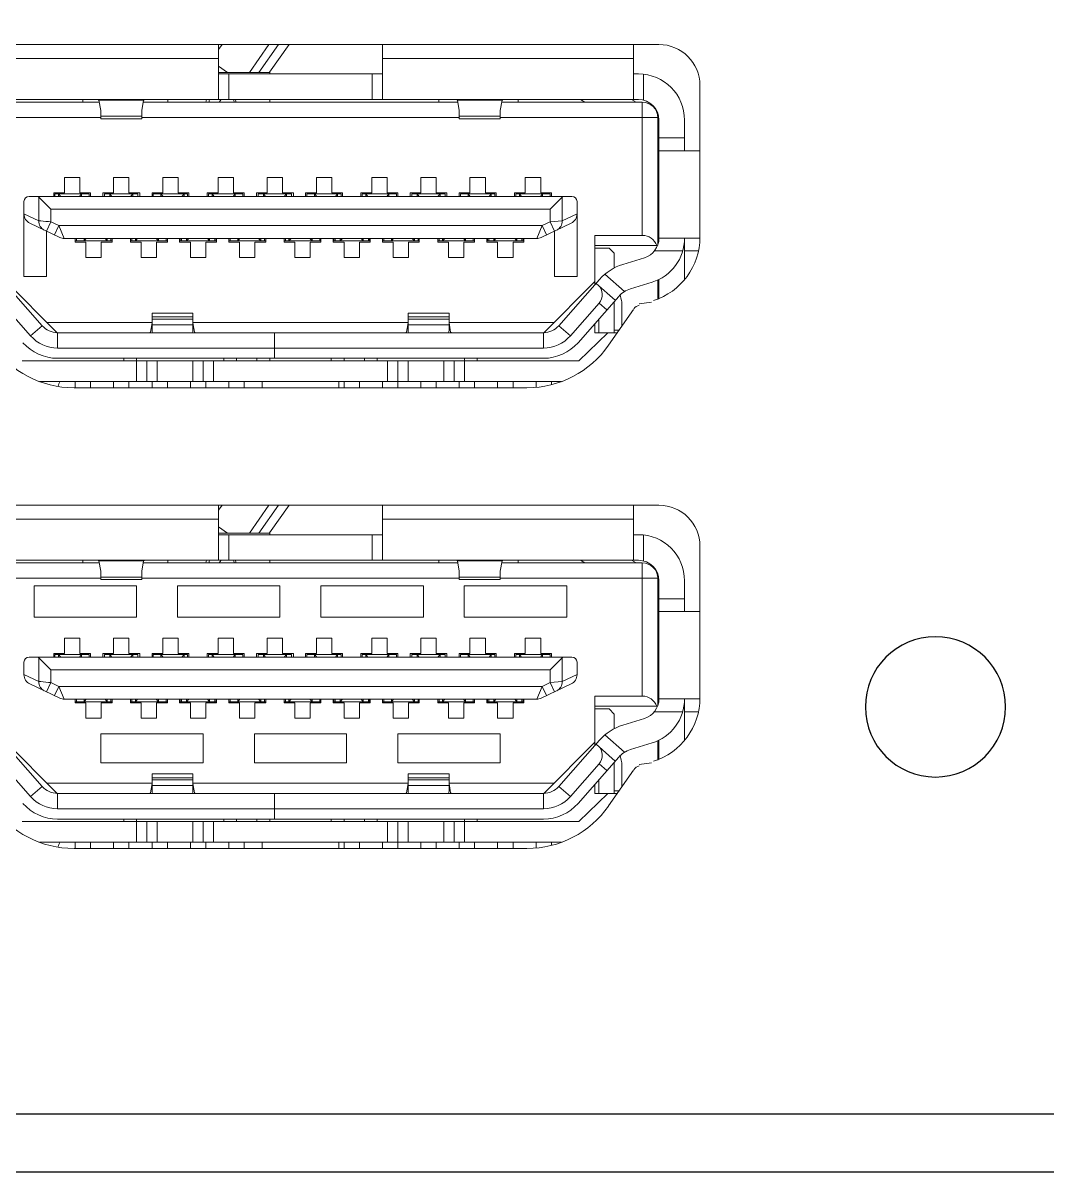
# Model space of a CAD drawing. Header units: millimetres. Extents: x -25459 to 1045457, y -66278 to 462905.
# Drawn here: x 652443.4 to 652646.8, y 33344.9 to 33572.9 of the extents above; entities that cross this region are included whole.
import ezdxf

# ---------------------------------------------------------------- set-up
doc = ezdxf.new("R2010")
doc.units = ezdxf.units.MM
doc.layers.add('layer 1', color=7, linetype='Continuous')

# ---------------------------------------------------------------- blocks, each defined once
blk = doc.blocks.new('SE2600 ОПЕРАТОР PRO')
at = {"lineweight": 0}
for p, q in [((6390.84, 1025.14), (5891.04, 1025.14)), ((6086.29, 1025.14), (6083.82, 1021.61)), ((6083.82, 1025.14), (6083.82, 986.76)), ((6105.35, 1005.68), (6118.97, 1025.14)), ((6111.89, 1005.68), (6125.51, 1025.14)), ((6132.92, 1025.14), (6119.37, 1005.79)), ((6198.06, 986.76), (6198.06, 1025.14)), ((6372.99, 1025.14), (6372.99, 986.76)), ((6083.82, 1015.32), (5908.89, 1015.32)), ((6083.82, 1009.98), (6089.95, 1005.68)), ((6372.99, 1015.32), (6198.06, 1015.32)), ((6083.82, 1005.68), (6119.52, 1005.68)), ((6083.82, 1004.61), (6198.06, 1004.61)), ((6090.96, 986.76), (6090.96, 1004.61)), ((6119.52, 1005.68), (6119.52, 1004.61)), ((6190.92, 1004.61), (6190.92, 986.76)), ((6372.99, 1004.61), (6376.56, 1004.61)), ((6380.13, 986.31), (6380.13, 1004.41)), ((6419.4, 890.97), (6419.4, 996.58)), ((6000.67, 984.98), (5902.64, 984.98)), ((5905.32, 986.76), (6376.56, 986.76)), ((5989.21, 986.76), (5989.21, 984.98)), ((6000.43, 986.35), (6031.54, 986.35)), ((6000.43, 986.35), (6001.71, 979.18)), ((6030.27, 979.18), (6031.54, 986.35)), ((6250.57, 984.98), (6031.3, 984.98)), ((6048.47, 984.98), (6048.47, 986.76)), ((6084.32, 984.98), (6085.57, 986.76)), ((6119.52, 986.76), (6119.52, 984.98)), ((6237.33, 984.98), (6237.33, 986.76)), ((6250.33, 986.35), (6281.44, 986.35)), ((6250.33, 986.35), (6251.61, 979.18)), ((6280.17, 979.18), (6281.44, 986.35)), ((6379.23, 984.98), (6281.2, 984.98)), ((6292.66, 984.98), (6292.66, 986.76)), ((6339.17, 984.98), (6336.07, 986.76)), ((6374.87, 984.98), (6371.77, 986.76)), ((6379.23, 984.98), (6379.23, 892.16)), ((6001.71, 973.32), (6001.71, 979.18)), ((6030.27, 979.18), (6030.27, 973.32)), ((6251.61, 973.32), (6251.61, 979.18)), ((6280.17, 979.18), (6280.17, 973.32)), ((5891.93, 974.27), (6001.71, 974.27)), ((6030.27, 975.12), (6001.71, 975.12)), ((6030.27, 973.32), (6001.71, 973.32)), ((6030.27, 974.27), (6251.61, 974.27)), ((6280.17, 975.12), (6251.61, 975.12)), ((6251.61, 973.32), (6280.17, 973.32)), ((6280.17, 974.27), (6389.94, 974.27)), ((6389.7, 976.41), (6390.32, 976.05)), ((6389.87, 975.26), (6390.32, 976.05)), ((6389.94, 885.27), (6389.94, 974.27)), ((6390.84, 890.21), (6390.84, 972.48)), ((6408.69, 951.06), (6408.69, 972.48)), ((6408.69, 959.99), (6390.84, 959.99)), ((6419.4, 951.06), (6390.84, 951.06)), ((5976.36, 932.5), (5987.07, 932.5)), ((5976.36, 921.79), (5976.36, 932.5)), ((5987.07, 932.5), (5987.07, 921.79)), ((6010.63, 932.5), (6021.34, 932.5)), ((6010.63, 921.79), (6010.63, 932.5)), ((6021.34, 932.5), (6021.34, 921.79)), ((6044.9, 932.5), (6055.61, 932.5)), ((6044.9, 921.79), (6044.9, 932.5)), ((6055.61, 932.5), (6055.61, 921.79)), ((6083.46, 932.5), (6094.17, 932.5)), ((6083.46, 921.79), (6083.46, 932.5)), ((6094.17, 932.5), (6094.17, 921.79)), ((6117.73, 932.5), (6128.44, 932.5)), ((6117.73, 921.79), (6117.73, 932.5)), ((6128.44, 932.5), (6128.44, 921.79)), ((6152, 932.5), (6162.71, 932.5)), ((6152, 921.79), (6152, 932.5)), ((6162.71, 932.5), (6162.71, 921.79)), ((6190.56, 932.5), (6201.27, 932.5)), ((6190.56, 921.79), (6190.56, 932.5)), ((6201.27, 932.5), (6201.27, 921.79)), ((6224.83, 932.5), (6235.54, 932.5)), ((6224.83, 921.79), (6224.83, 932.5)), ((6235.54, 932.5), (6235.54, 921.79)), ((6259.1, 932.5), (6269.81, 932.5)), ((6259.1, 921.79), (6259.1, 932.5)), ((6269.81, 932.5), (6269.81, 921.79)), ((6297.66, 932.5), (6308.37, 932.5)), ((6297.66, 921.79), (6297.66, 932.5)), ((6308.37, 932.5), (6308.37, 921.79)), ((5976.36, 921.79), (5968.86, 921.79)), ((5968.86, 919.29), (5968.86, 921.79)), ((5969.76, 921.08), (5993.67, 921.08)), ((5969.76, 919.29), (5969.76, 921.08)), ((5973.77, 919.29), (5972.26, 921.08)), ((5972.26, 919.29), (5972.26, 921.08)), ((5986.8, 919.29), (5988.32, 921.08)), ((5994.57, 921.79), (5987.07, 921.79)), ((5988.32, 919.29), (5988.32, 921.08)), ((5993.67, 919.29), (5993.67, 921.08)), ((5994.57, 921.79), (5994.57, 919.29)), ((6010.63, 921.79), (6003.13, 921.79)), ((6003.13, 919.29), (6003.13, 921.79)), ((6004.38, 921.08), (6027.59, 921.08)), ((6004.38, 919.29), (6004.38, 921.08)), ((6009.47, 919.29), (6007.96, 921.08)), ((6007.96, 919.29), (6007.96, 921.08)), ((6028.84, 921.79), (6021.34, 921.79)), ((6022.5, 919.29), (6024.02, 921.08)), ((6024.02, 919.29), (6024.02, 921.08)), ((6027.59, 919.29), (6027.59, 921.08)), ((6028.84, 921.79), (6028.84, 919.29)), ((6044.9, 921.79), (6037.41, 921.79)), ((6037.41, 919.29), (6037.41, 921.79)), ((6038.3, 921.08), (6062.22, 921.08)), ((6038.3, 919.29), (6038.3, 921.08)), ((6045.13, 919.29), (6043.66, 921.08)), ((6043.66, 919.29), (6043.66, 921.08)), ((6063.11, 921.79), (6055.61, 921.79)), ((6058.24, 919.29), (6059.72, 921.08)), ((6059.72, 919.29), (6059.72, 921.07)), ((6062.22, 919.29), (6062.22, 921.08)), ((6063.11, 921.79), (6063.11, 919.29)), ((6083.46, 921.79), (6075.96, 921.79)), ((6075.96, 919.29), (6075.96, 921.79)), ((6100.77, 921.08), (6076.86, 921.08)), ((6076.86, 919.29), (6076.86, 921.08)), ((6080.83, 919.29), (6079.36, 921.08)), ((6079.36, 919.29), (6079.36, 921.08)), ((6093.94, 919.29), (6095.42, 921.08)), ((6101.67, 921.79), (6094.17, 921.79)), ((6095.42, 919.29), (6095.42, 921.08)), ((6100.77, 919.29), (6100.77, 921.08)), ((6101.67, 921.79), (6101.67, 919.29)), ((6117.73, 921.79), (6110.23, 921.79)), ((6110.23, 919.29), (6110.23, 921.79)), ((6111.48, 921.08), (6134.69, 921.08)), ((6111.48, 919.29), (6111.48, 921.08)), ((6116.57, 919.29), (6115.06, 921.08)), ((6115.06, 919.29), (6115.06, 921.08)), ((6135.94, 921.79), (6128.44, 921.79)), ((6129.6, 919.29), (6131.12, 921.08)), ((6131.12, 919.29), (6131.12, 921.08)), ((6134.69, 919.29), (6134.69, 921.08)), ((6135.94, 921.79), (6135.94, 919.29)), ((6152, 921.79), (6144.51, 921.79)), ((6144.51, 919.29), (6144.51, 921.79)), ((6145.4, 921.08), (6169.32, 921.08)), ((6145.4, 919.29), (6145.4, 921.08)), ((6152.23, 919.29), (6150.76, 921.08)), ((6150.76, 919.29), (6150.76, 921.08)), ((6170.21, 921.79), (6162.71, 921.79)), ((6165.34, 919.29), (6166.82, 921.08)), ((6166.82, 919.29), (6166.82, 921.07)), ((6169.32, 919.29), (6169.32, 921.08)), ((6170.21, 921.79), (6170.21, 919.29)), ((6190.56, 921.79), (6183.06, 921.79)), ((6183.06, 919.29), (6183.06, 921.79)), ((6207.87, 921.08), (6183.96, 921.08)), ((6183.96, 919.29), (6183.96, 921.08)), ((6187.93, 919.29), (6186.46, 921.08)), ((6186.46, 919.29), (6186.46, 921.08)), ((6201.04, 919.29), (6202.52, 921.08)), ((6208.77, 921.79), (6201.27, 921.79)), ((6202.52, 919.29), (6202.52, 921.08)), ((6207.87, 919.29), (6207.87, 921.08)), ((6208.77, 921.79), (6208.77, 919.29)), ((6224.83, 921.79), (6217.33, 921.79)), ((6217.33, 919.29), (6217.33, 921.79)), ((6218.58, 921.08), (6241.79, 921.08)), ((6218.58, 919.29), (6218.58, 921.08)), ((6223.67, 919.29), (6222.16, 921.08)), ((6222.16, 919.29), (6222.16, 921.08)), ((6243.04, 921.79), (6235.54, 921.79)), ((6236.7, 919.29), (6238.22, 921.08)), ((6238.22, 919.29), (6238.22, 921.08)), ((6241.79, 919.29), (6241.79, 921.08)), ((6243.04, 921.79), (6243.04, 919.29)), ((6259.1, 921.79), (6251.61, 921.79)), ((6251.61, 919.29), (6251.61, 921.79)), ((6252.5, 921.08), (6276.42, 921.08)), ((6252.5, 919.29), (6252.5, 921.08)), ((6259.33, 919.29), (6257.86, 921.08)), ((6257.86, 919.29), (6257.86, 921.08)), ((6277.31, 921.79), (6269.81, 921.79)), ((6272.44, 919.29), (6273.92, 921.08)), ((6273.92, 919.29), (6273.92, 921.07)), ((6276.42, 919.29), (6276.42, 921.08)), ((6277.31, 921.79), (6277.31, 919.29)), ((6297.66, 921.79), (6290.16, 921.79)), ((6290.16, 919.29), (6290.16, 921.79)), ((6314.97, 921.08), (6291.06, 921.08)), ((6291.06, 919.29), (6291.06, 921.08)), ((6295.03, 919.29), (6293.56, 921.08)), ((6293.56, 919.29), (6293.56, 921.08)), ((6308.14, 919.29), (6309.62, 921.08)), ((6315.87, 921.79), (6308.37, 921.79)), ((6309.62, 919.29), (6309.62, 921.08)), ((6314.97, 919.29), (6314.97, 921.08)), ((6315.87, 921.79), (6315.87, 919.29)), ((5948.16, 907.04), (5948.16, 915.72)), ((5951.73, 919.29), (6330.15, 919.29)), ((5958.56, 918.79), (5958.56, 902.32)), ((5958.56, 918.79), (5966.98, 910.37)), ((6323.31, 918.79), (6314.89, 910.37)), ((6323.31, 902.32), (6323.31, 918.79)), ((6333.72, 907.04), (6333.72, 915.72)), ((6389.94, 913.58), (6390.84, 913.58)), ((5948.16, 907.23), (5958.56, 902.32)), ((5948.16, 907.04), (5948.16, 863.51)), ((5966.98, 910.37), (6314.89, 910.37)), ((5966.98, 901.53), (5966.98, 910.37)), ((6314.89, 910.37), (6314.89, 901.53)), ((6323.31, 902.32), (6333.72, 907.23)), ((6333.72, 863.51), (6333.72, 907.04)), ((5952.25, 900.58), (5973.21, 890.7)), ((5963.94, 895.07), (5966.98, 901.53)), ((5966.98, 901.53), (5972.47, 898.94)), ((5972.47, 898.94), (5969.43, 892.48)), ((6309.4, 898.94), (5972.47, 898.94)), ((5976.26, 890.02), (5972.47, 898.94)), ((6305.61, 890.02), (6309.4, 898.94)), ((6308.66, 890.7), (6329.62, 900.58)), ((6309.4, 898.94), (6314.89, 901.53)), ((6312.44, 892.48), (6309.4, 898.94)), ((6323.31, 902.32), (6314.89, 901.53)), ((6314.89, 901.53), (6317.93, 895.07)), ((5963.94, 895.07), (5963.94, 863.51)), ((5976.26, 890.02), (6305.61, 890.02)), ((5983.86, 887.52), (5983.86, 890.02)), ((5984.75, 888.23), (5984.75, 890.02)), ((5991.62, 890.02), (5990.11, 888.23)), ((5990.11, 888.23), (5990.11, 890.02)), ((6004.65, 890.02), (6006.17, 888.23)), ((6006.17, 888.23), (6006.17, 890.02)), ((6008.67, 888.23), (6008.67, 890.02)), ((6009.56, 890.02), (6009.56, 887.52)), ((6022.41, 887.52), (6022.41, 890.02)), ((6023.3, 888.23), (6023.3, 890.02)), ((6027.32, 890.02), (6025.8, 888.23)), ((6025.81, 888.23), (6025.81, 890.02)), ((6040.35, 890.02), (6041.87, 888.23)), ((6041.87, 888.23), (6041.87, 890.02)), ((6047.22, 888.23), (6047.22, 890.02)), ((6048.12, 890.02), (6048.12, 887.52)), ((6056.68, 887.52), (6056.68, 890.02)), ((6057.04, 888.23), (6057.04, 890.02)), ((6057.93, 888.23), (6057.93, 890.02)), ((6063.02, 890.02), (6061.51, 888.23)), ((6061.51, 888.23), (6061.51, 890.02)), ((6076.05, 890.02), (6077.57, 888.23)), ((6077.57, 888.23), (6077.57, 890.02)), ((6081.14, 888.23), (6081.14, 890.02)), ((6082.03, 888.23), (6082.03, 890.02)), ((6082.39, 890.02), (6082.39, 887.52)), ((6090.96, 887.52), (6090.96, 890.02)), ((6091.85, 888.23), (6091.85, 890.02)), ((6098.72, 890.02), (6097.21, 888.23)), ((6097.21, 888.23), (6097.21, 890.02)), ((6111.75, 890.02), (6113.27, 888.23)), ((6113.27, 888.23), (6113.27, 890.02)), ((6115.77, 888.23), (6115.77, 890.02)), ((6116.66, 890.02), (6116.66, 887.52)), ((6129.51, 887.52), (6129.51, 890.02)), ((6130.4, 888.23), (6130.4, 890.02)), ((6134.42, 890.02), (6132.9, 888.23)), ((6132.91, 888.23), (6132.91, 890.02)), ((6147.45, 890.02), (6148.97, 888.23)), ((6148.97, 888.23), (6148.97, 890.02)), ((6154.32, 888.23), (6154.32, 890.02)), ((6155.22, 890.02), (6155.22, 887.52)), ((6163.78, 887.52), (6163.78, 890.02)), ((6164.14, 888.23), (6164.14, 890.02)), ((6165.03, 888.23), (6165.03, 890.02)), ((6170.12, 890.02), (6168.61, 888.23)), ((6168.61, 888.23), (6168.61, 890.02)), ((6183.15, 890.02), (6184.67, 888.23)), ((6184.67, 888.23), (6184.67, 890.02)), ((6188.24, 888.23), (6188.24, 890.02)), ((6189.13, 888.23), (6189.13, 890.02)), ((6189.49, 890.02), (6189.49, 887.52)), ((6198.06, 887.52), (6198.06, 890.02)), ((6198.95, 888.23), (6198.95, 890.02)), ((6205.82, 890.02), (6204.31, 888.23)), ((6204.31, 888.23), (6204.31, 890.02)), ((6218.85, 890.02), (6220.37, 888.23)), ((6220.37, 888.23), (6220.37, 890.02)), ((6222.87, 888.23), (6222.87, 890.02)), ((6223.76, 890.02), (6223.76, 887.52)), ((6236.61, 887.52), (6236.61, 890.02)), ((6237.5, 888.23), (6237.5, 890.02)), ((6241.52, 890.02), (6240, 888.23)), ((6240.01, 888.23), (6240.01, 890.02)), ((6254.55, 890.02), (6256.07, 888.23)), ((6256.07, 888.23), (6256.07, 890.02)), ((6261.42, 888.23), (6261.42, 890.02)), ((6262.32, 890.02), (6262.32, 887.52)), ((6270.88, 887.52), (6270.88, 890.02)), ((6271.24, 888.23), (6271.24, 890.02)), ((6272.13, 888.23), (6272.13, 890.02)), ((6277.22, 890.02), (6275.71, 888.23)), ((6275.71, 888.23), (6275.71, 890.02)), ((6290.25, 890.02), (6291.77, 888.23)), ((6291.77, 888.23), (6291.77, 890.02)), ((6295.34, 888.23), (6295.34, 890.02)), ((6296.23, 888.23), (6296.23, 890.02)), ((6296.59, 890.02), (6296.59, 887.52)), ((6317.93, 895.07), (6317.93, 863.51)), ((6379.23, 892.16), (6346.21, 892.16)), ((6346.21, 857.8), (6346.21, 892.16)), ((6390.84, 890.21), (6419.39, 890.21)), ((6408.69, 861.41), (6408.69, 890.21)), ((6009.56, 888.23), (5983.86, 888.23)), ((5983.86, 887.52), (5991.35, 887.52)), ((5991.35, 876.81), (5991.35, 887.52)), ((6002.06, 887.52), (6009.56, 887.52)), ((6002.06, 887.52), (6002.06, 876.81)), ((6048.12, 888.23), (6022.41, 888.23)), ((6022.41, 887.52), (6029.91, 887.52)), ((6029.91, 876.81), (6029.91, 887.52)), ((6040.62, 887.52), (6048.12, 887.52)), ((6040.62, 887.52), (6040.62, 876.81)), ((6056.68, 887.52), (6064.18, 887.52)), ((6057.04, 888.23), (6082.03, 888.23)), ((6064.18, 876.81), (6064.18, 887.52)), ((6074.89, 887.52), (6082.39, 887.52)), ((6074.89, 887.52), (6074.89, 876.81)), ((6116.66, 888.23), (6090.96, 888.23)), ((6090.96, 887.52), (6098.45, 887.52)), ((6098.45, 876.81), (6098.45, 887.52)), ((6109.16, 887.52), (6116.66, 887.52)), ((6109.16, 887.52), (6109.16, 876.81)), ((6155.22, 888.23), (6129.51, 888.23)), ((6129.51, 887.52), (6137.01, 887.52)), ((6137.01, 876.81), (6137.01, 887.52)), ((6147.72, 887.52), (6155.22, 887.52)), ((6147.72, 887.52), (6147.72, 876.81)), ((6163.78, 887.52), (6171.28, 887.52)), ((6164.14, 888.23), (6189.13, 888.23)), ((6171.28, 876.81), (6171.28, 887.52)), ((6181.99, 887.52), (6189.49, 887.52)), ((6181.99, 887.52), (6181.99, 876.81)), ((6223.76, 888.23), (6198.06, 888.23)), ((6198.06, 887.52), (6205.55, 887.52)), ((6205.55, 876.81), (6205.55, 887.52)), ((6216.26, 887.52), (6223.76, 887.52)), ((6216.26, 887.52), (6216.26, 876.81)), ((6262.32, 888.23), (6236.61, 888.23)), ((6236.61, 887.52), (6244.11, 887.52)), ((6244.11, 876.81), (6244.11, 887.52)), ((6254.82, 887.52), (6262.32, 887.52)), ((6254.82, 887.52), (6254.82, 876.81)), ((6270.88, 887.52), (6278.38, 887.52)), ((6271.24, 888.23), (6296.23, 888.23)), ((6278.38, 876.81), (6278.38, 887.52)), ((6289.09, 887.52), (6296.59, 887.52)), ((6289.09, 887.52), (6289.09, 876.81)), ((6389.85, 885.02), (6346.21, 885.02)), ((6346.21, 883.23), (6356.03, 883.23)), ((6359.6, 879.66), (6356.03, 883.23)), ((6407.42, 881.29), (6387.7, 881.29)), ((6408.69, 881.29), (6418.34, 881.29)), ((6002.06, 876.81), (5991.35, 876.81)), ((6040.62, 876.81), (6029.91, 876.81)), ((6074.89, 876.81), (6064.18, 876.81)), ((6109.16, 876.81), (6098.45, 876.81)), ((6147.72, 876.81), (6137.01, 876.81)), ((6181.99, 876.81), (6171.28, 876.81)), ((6216.26, 876.81), (6205.55, 876.81)), ((6254.82, 876.81), (6244.11, 876.81)), ((6289.09, 876.81), (6278.38, 876.81)), ((6359.6, 869.4), (6359.6, 879.66)), ((6365.67, 871.92), (6380.76, 876.56)), ((6353.21, 865.14), (6366.92, 853.07)), ((6359.86, 869.53), (6359.6, 870.74)), ((5932.51, 861.38), (5960.85, 829.17)), ((5935.66, 860.03), (5971.36, 824.33)), ((5948.16, 863.51), (5963.94, 863.51)), ((6310.51, 824.33), (6346.21, 860.03)), ((6317.93, 863.51), (6333.72, 863.51)), ((6321.02, 829.17), (6349.37, 861.38)), ((6347.01, 858.7), (6360.41, 846.91)), ((6370.92, 854.86), (6386, 859.5)), ((6389.94, 861.02), (6389.94, 847.52)), ((6390.84, 847.92), (6390.84, 861.49)), ((6334.42, 817.38), (6362.77, 849.59)), ((6364.56, 847.57), (6363.88, 850.75)), ((5932.72, 844.93), (5952.81, 822.1)), ((6329.06, 822.1), (6349.15, 844.93)), ((6349.15, 844.93), (6354.51, 840.21)), ((6359.6, 824.33), (6359.6, 845.99)), ((6364.95, 828.83), (6364.95, 843.86)), ((6377.08, 844.37), (6385.62, 845.59)), ((6065.97, 837.99), (6037.41, 837.99)), ((6037.41, 826.18), (6037.41, 837.99)), ((6037.41, 835.27), (6065.97, 835.27)), ((6065.97, 833.82), (6037.41, 833.82)), ((6065.97, 826.18), (6065.97, 837.99)), ((6215.91, 837.99), (6244.47, 837.99)), ((6215.91, 826.18), (6215.91, 837.99)), ((6215.91, 835.27), (6244.47, 835.27)), ((6244.47, 833.82), (6215.91, 833.82)), ((6244.47, 826.18), (6244.47, 837.99)), ((6348.89, 833.82), (6348.89, 824.33)), ((6355.68, 815.57), (6373.14, 840.54)), ((5960.85, 829.17), (5952.81, 822.1)), ((6037.41, 831.47), (5964.22, 831.47)), ((6036.36, 824.75), (6037.41, 831.17)), ((6036.36, 824.33), (6036.36, 824.75)), ((6037.41, 829.92), (6065.97, 829.92)), ((6215.91, 831.47), (6065.97, 831.47)), ((6065.97, 831.17), (6067.01, 824.75)), ((6067.01, 824.75), (6067.01, 824.33)), ((6214.86, 824.75), (6215.91, 831.17)), ((6214.86, 824.33), (6214.86, 824.75)), ((6215.91, 829.92), (6244.47, 829.92)), ((6317.65, 831.47), (6244.47, 831.47)), ((6244.47, 831.17), (6245.51, 824.75)), ((6245.51, 824.75), (6245.51, 824.33)), ((6329.06, 822.1), (6321.02, 829.17)), ((6346.21, 824.33), (6346.21, 830.78)), ((6363.05, 826.11), (6359.6, 826.11)), ((5971.57, 824.33), (6310.3, 824.33)), ((5971.57, 813.62), (5971.57, 824.33)), ((6122.73, 806.48), (6122.73, 824.33)), ((6310.3, 824.33), (6310.3, 813.62)), ((6355.14, 824.33), (6334.87, 804.69)), ((6346.21, 824.33), (6361.8, 824.33)), ((5971.57, 813.62), (6310.3, 813.62)), ((5947, 804.69), (6334.87, 804.69)), ((5971.57, 806.48), (6310.3, 806.48)), ((6017.77, 806.48), (6017.77, 804.69)), ((6026.7, 806.48), (6026.7, 790.41)), ((6033.84, 790.41), (6033.84, 804.69)), ((6040.98, 790.41), (6040.98, 804.69)), ((6065.97, 804.69), (6065.97, 790.41)), ((6073.11, 804.69), (6073.11, 790.41)), ((6080.25, 790.41), (6080.25, 804.69)), ((6087.39, 804.69), (6087.39, 806.48)), ((6096.31, 804.69), (6096.31, 806.48)), ((6110.59, 806.48), (6110.59, 804.69)), ((6119.52, 806.48), (6119.52, 804.69)), ((6162.36, 804.69), (6162.36, 806.48)), ((6171.28, 804.69), (6171.28, 806.48)), ((6185.56, 806.48), (6185.56, 804.69)), ((6194.49, 806.48), (6194.49, 804.69)), ((6201.63, 804.69), (6201.63, 790.41)), ((6208.77, 785.95), (6208.77, 804.69)), ((6215.91, 790.41), (6215.91, 804.69)), ((6240.9, 804.69), (6240.9, 790.41)), ((6248.04, 804.69), (6248.04, 790.41)), ((6255.18, 790.41), (6255.18, 806.48)), ((6264.1, 804.69), (6264.1, 806.48)), ((5959.03, 790.41), (6322.85, 790.41)), ((5983.07, 785.95), (6298.8, 785.95)), ((5983.86, 790.41), (5983.86, 785.95)), ((5994.57, 790.41), (5994.57, 785.95)), ((6010.63, 790.41), (6010.63, 785.95)), ((6021.34, 790.41), (6021.34, 785.95)), ((6037.41, 790.41), (6037.41, 785.95)), ((6048.12, 790.41), (6048.12, 785.95)), ((6064.18, 790.41), (6064.18, 785.95)), ((6074.89, 790.41), (6074.89, 785.95)), ((6090.96, 790.41), (6090.96, 785.95)), ((6101.67, 790.41), (6101.67, 785.95)), ((6114.16, 790.41), (6114.16, 785.95)), ((6167.71, 790.41), (6167.71, 785.95)), ((6171.28, 790.41), (6171.28, 785.95)), ((6181.99, 790.41), (6181.99, 785.95)), ((6198.06, 790.41), (6198.06, 785.95)), ((6224.83, 790.41), (6224.83, 785.95)), ((6235.54, 790.41), (6235.54, 785.95)), ((6251.61, 790.41), (6251.61, 785.95)), ((6262.32, 790.41), (6262.32, 785.95)), ((6278.38, 790.41), (6278.38, 785.95)), ((6289.09, 790.41), (6289.09, 785.95)), ((6305.16, 790.41), (6305.16, 786.48)), ((6315.87, 790.41), (6315.87, 788.31)), ((6390.84, 704.13), (5891.04, 704.13)), ((6086.29, 704.13), (6083.82, 700.6)), ((6083.82, 704.13), (6083.82, 665.75)), ((6105.35, 684.67), (6118.97, 704.13)), ((6111.89, 684.67), (6125.51, 704.13)), ((6132.92, 704.13), (6119.37, 684.77)), ((6198.06, 665.75), (6198.06, 704.13)), ((6372.99, 704.13), (6372.99, 665.75)), ((6083.82, 694.31), (5908.89, 694.31)), ((6083.82, 688.96), (6089.95, 684.67)), ((6372.99, 694.31), (6198.06, 694.31)), ((6083.82, 684.67), (6119.52, 684.67)), ((6083.82, 683.6), (6198.06, 683.6)), ((6090.96, 665.75), (6090.96, 683.6)), ((6119.52, 684.67), (6119.52, 683.6)), ((6190.92, 683.6), (6190.92, 665.75)), ((6372.99, 683.6), (6376.56, 683.6)), ((6380.13, 665.3), (6380.13, 683.4)), ((6419.4, 569.95), (6419.4, 675.57)), ((5905.32, 665.75), (6376.56, 665.75)), ((5989.21, 665.75), (5989.21, 663.96)), ((6000.43, 665.33), (6031.54, 665.33)), ((6000.43, 665.33), (6001.71, 658.17)), ((6030.27, 658.17), (6031.54, 665.33)), ((6048.47, 663.96), (6048.47, 665.75)), ((6084.32, 663.96), (6085.57, 665.75)), ((6119.52, 665.75), (6119.52, 663.96)), ((6237.33, 663.96), (6237.33, 665.75)), ((6250.33, 665.33), (6281.44, 665.33)), ((6250.33, 665.33), (6251.61, 658.17)), ((6280.17, 658.17), (6281.44, 665.33)), ((6292.66, 663.96), (6292.66, 665.75)), ((6339.17, 663.96), (6336.07, 665.75)), ((6374.87, 663.96), (6371.77, 665.75)), ((6000.67, 663.96), (5902.64, 663.96)), ((6001.71, 652.31), (6001.71, 658.17)), ((6030.27, 658.17), (6030.27, 652.31)), ((6250.57, 663.96), (6031.3, 663.96)), ((6251.61, 652.31), (6251.61, 658.17)), ((6280.17, 658.17), (6280.17, 652.31)), ((6379.23, 663.96), (6281.2, 663.96)), ((6379.23, 663.96), (6379.23, 571.14)), ((5891.93, 653.25), (6001.71, 653.25)), ((6030.27, 654.11), (6001.71, 654.11)), ((6030.27, 652.31), (6001.71, 652.31)), ((6030.27, 653.25), (6251.61, 653.25)), ((6280.17, 654.11), (6251.61, 654.11)), ((6251.61, 652.31), (6280.17, 652.31)), ((6280.17, 653.25), (6389.94, 653.25)), ((6389.7, 655.4), (6390.32, 655.04)), ((6389.87, 654.25), (6390.32, 655.04)), ((6389.94, 564.26), (6389.94, 653.25)), ((6390.84, 569.2), (6390.84, 651.47)), ((6408.69, 630.05), (6408.69, 651.47)), ((6026.65, 647.9), (5955.25, 647.9)), ((5955.25, 647.9), (5955.25, 626.12)), ((6026.65, 626.12), (6026.65, 647.9)), ((6126.61, 647.9), (6055.21, 647.9)), ((6055.21, 647.9), (6055.21, 626.12)), ((6126.61, 626.12), (6126.61, 647.9)), ((6226.57, 647.9), (6155.17, 647.9)), ((6155.17, 647.9), (6155.17, 626.12)), ((6226.57, 626.12), (6226.57, 647.9)), ((6326.53, 647.9), (6255.13, 647.9)), ((6255.13, 647.9), (6255.13, 626.12)), ((6326.53, 626.12), (6326.53, 647.9)), ((6408.69, 638.97), (6390.84, 638.97)), ((5955.25, 626.12), (6026.65, 626.12)), ((6055.21, 626.12), (6126.61, 626.12)), ((6155.17, 626.12), (6226.57, 626.12)), ((6255.13, 626.12), (6326.53, 626.12)), ((6419.4, 630.05), (6390.84, 630.05)), ((5976.36, 611.49), (5987.07, 611.49)), ((5976.36, 600.78), (5976.36, 611.49)), ((5987.07, 611.49), (5987.07, 600.78)), ((6010.63, 611.49), (6021.34, 611.49)), ((6010.63, 600.78), (6010.63, 611.49)), ((6021.34, 611.49), (6021.34, 600.78)), ((6044.9, 611.49), (6055.61, 611.49)), ((6044.9, 600.78), (6044.9, 611.49)), ((6055.61, 611.49), (6055.61, 600.78)), ((6083.46, 611.49), (6094.17, 611.49)), ((6083.46, 600.78), (6083.46, 611.49)), ((6094.17, 611.49), (6094.17, 600.78)), ((6117.73, 611.49), (6128.44, 611.49)), ((6117.73, 600.78), (6117.73, 611.49)), ((6128.44, 611.49), (6128.44, 600.78)), ((6152, 611.49), (6162.71, 611.49)), ((6152, 600.78), (6152, 611.49)), ((6162.71, 611.49), (6162.71, 600.78)), ((6190.56, 611.49), (6201.27, 611.49)), ((6190.56, 600.78), (6190.56, 611.49)), ((6201.27, 611.49), (6201.27, 600.78)), ((6224.83, 611.49), (6235.54, 611.49)), ((6224.83, 600.78), (6224.83, 611.49)), ((6235.54, 611.49), (6235.54, 600.78)), ((6259.1, 611.49), (6269.81, 611.49)), ((6259.1, 600.78), (6259.1, 611.49)), ((6269.81, 611.49), (6269.81, 600.78)), ((6297.66, 611.49), (6308.37, 611.49)), ((6297.66, 600.78), (6297.66, 611.49)), ((6308.37, 611.49), (6308.37, 600.78)), ((5976.36, 600.78), (5968.86, 600.78)), ((5968.86, 598.28), (5968.86, 600.78)), ((5994.57, 600.78), (5987.07, 600.78)), ((5994.57, 600.78), (5994.57, 598.28)), ((6010.63, 600.78), (6003.13, 600.78)), ((6003.13, 598.28), (6003.13, 600.78)), ((6028.84, 600.78), (6021.34, 600.78)), ((6028.84, 600.78), (6028.84, 598.28)), ((6044.9, 600.78), (6037.41, 600.78)), ((6037.41, 598.28), (6037.41, 600.78)), ((6063.11, 600.78), (6055.61, 600.78)), ((6063.11, 600.78), (6063.11, 598.28)), ((6083.46, 600.78), (6075.96, 600.78)), ((6075.96, 598.28), (6075.96, 600.78)), ((6101.67, 600.78), (6094.17, 600.78)), ((6101.67, 600.78), (6101.67, 598.28)), ((6117.73, 600.78), (6110.23, 600.78)), ((6110.23, 598.28), (6110.23, 600.78)), ((6135.94, 600.78), (6128.44, 600.78)), ((6135.94, 600.78), (6135.94, 598.28)), ((6152, 600.78), (6144.51, 600.78)), ((6144.51, 598.28), (6144.51, 600.78)), ((6170.21, 600.78), (6162.71, 600.78)), ((6170.21, 600.78), (6170.21, 598.28)), ((6190.56, 600.78), (6183.06, 600.78)), ((6183.06, 598.28), (6183.06, 600.78)), ((6208.77, 600.78), (6201.27, 600.78)), ((6208.77, 600.78), (6208.77, 598.28)), ((6224.83, 600.78), (6217.33, 600.78)), ((6217.33, 598.28), (6217.33, 600.78)), ((6243.04, 600.78), (6235.54, 600.78)), ((6243.04, 600.78), (6243.04, 598.28)), ((6259.1, 600.78), (6251.61, 600.78)), ((6251.61, 598.28), (6251.61, 600.78)), ((6277.31, 600.78), (6269.81, 600.78)), ((6277.31, 600.78), (6277.31, 598.28)), ((6297.66, 600.78), (6290.16, 600.78)), ((6290.16, 598.28), (6290.16, 600.78)), ((6315.87, 600.78), (6308.37, 600.78)), ((6315.87, 600.78), (6315.87, 598.28)), ((5948.16, 586.03), (5948.16, 594.71)), ((5951.73, 598.28), (6330.15, 598.28)), ((5958.56, 597.78), (5958.56, 581.31)), ((5958.56, 597.78), (5966.98, 589.35)), ((5969.76, 600.06), (5993.67, 600.06)), ((5969.76, 598.28), (5969.76, 600.06)), ((5973.77, 598.28), (5972.26, 600.06)), ((5972.26, 598.28), (5972.26, 600.06)), ((5986.8, 598.28), (5988.32, 600.06)), ((5988.32, 598.28), (5988.32, 600.06)), ((5993.67, 598.28), (5993.67, 600.06)), ((6004.38, 600.06), (6027.59, 600.06)), ((6004.38, 598.28), (6004.38, 600.06)), ((6009.47, 598.28), (6007.96, 600.06)), ((6007.96, 598.28), (6007.96, 600.06)), ((6022.5, 598.28), (6024.02, 600.06)), ((6024.02, 598.28), (6024.02, 600.06)), ((6027.59, 598.28), (6027.59, 600.06)), ((6038.3, 600.06), (6062.22, 600.06)), ((6038.3, 598.28), (6038.3, 600.06)), ((6045.13, 598.28), (6043.66, 600.06)), ((6043.66, 598.28), (6043.66, 600.06)), ((6058.24, 598.28), (6059.72, 600.06)), ((6059.72, 598.28), (6059.72, 600.06)), ((6062.22, 598.28), (6062.22, 600.06)), ((6100.77, 600.06), (6076.86, 600.06)), ((6076.86, 598.28), (6076.86, 600.06)), ((6080.83, 598.28), (6079.36, 600.06)), ((6079.36, 598.28), (6079.36, 600.06)), ((6093.94, 598.28), (6095.42, 600.06)), ((6095.42, 598.28), (6095.42, 600.06)), ((6100.77, 598.28), (6100.77, 600.06)), ((6111.48, 600.06), (6134.69, 600.06)), ((6111.48, 598.28), (6111.48, 600.06)), ((6116.57, 598.28), (6115.06, 600.06)), ((6115.06, 598.28), (6115.06, 600.06)), ((6129.6, 598.28), (6131.12, 600.06)), ((6131.12, 598.28), (6131.12, 600.06)), ((6134.69, 598.28), (6134.69, 600.06)), ((6145.4, 600.06), (6169.32, 600.06)), ((6145.4, 598.28), (6145.4, 600.06)), ((6152.23, 598.28), (6150.76, 600.06)), ((6150.76, 598.28), (6150.76, 600.06)), ((6165.34, 598.28), (6166.82, 600.06)), ((6166.82, 598.28), (6166.82, 600.06)), ((6169.32, 598.28), (6169.32, 600.06)), ((6207.87, 600.06), (6183.96, 600.06)), ((6183.96, 598.28), (6183.96, 600.06)), ((6187.93, 598.28), (6186.46, 600.06)), ((6186.46, 598.28), (6186.46, 600.06)), ((6201.04, 598.28), (6202.52, 600.06)), ((6202.52, 598.28), (6202.52, 600.06)), ((6207.87, 598.28), (6207.87, 600.06)), ((6218.58, 600.06), (6241.79, 600.06)), ((6218.58, 598.28), (6218.58, 600.06)), ((6223.67, 598.28), (6222.16, 600.06)), ((6222.16, 598.28), (6222.16, 600.06)), ((6236.7, 598.28), (6238.22, 600.06)), ((6238.22, 598.28), (6238.22, 600.06)), ((6241.79, 598.28), (6241.79, 600.06)), ((6252.5, 600.06), (6276.42, 600.06)), ((6252.5, 598.28), (6252.5, 600.06)), ((6259.33, 598.28), (6257.86, 600.06)), ((6257.86, 598.28), (6257.86, 600.06)), ((6272.44, 598.28), (6273.92, 600.06)), ((6273.92, 598.28), (6273.92, 600.06)), ((6276.42, 598.28), (6276.42, 600.06)), ((6314.97, 600.06), (6291.06, 600.06)), ((6291.06, 598.28), (6291.06, 600.06)), ((6295.03, 598.28), (6293.56, 600.06)), ((6293.56, 598.28), (6293.56, 600.06)), ((6308.14, 598.28), (6309.62, 600.06)), ((6309.62, 598.28), (6309.62, 600.06)), ((6323.31, 597.78), (6314.89, 589.35)), ((6314.97, 598.28), (6314.97, 600.06)), ((6323.31, 581.31), (6323.31, 597.78)), ((6333.72, 586.03), (6333.72, 594.71)), ((6389.94, 592.56), (6390.84, 592.56)), ((5948.16, 586.21), (5958.56, 581.31)), ((5966.98, 589.35), (6314.89, 589.35)), ((5966.98, 580.52), (5966.98, 589.35)), ((6314.89, 589.35), (6314.89, 580.52)), ((6323.31, 581.31), (6333.72, 586.21)), ((5952.25, 579.57), (5973.21, 569.68)), ((5963.94, 574.06), (5966.98, 580.52)), ((5966.98, 580.52), (5972.47, 577.93)), ((5972.47, 577.93), (5969.43, 571.47)), ((6309.4, 577.93), (5972.47, 577.93)), ((5976.26, 569), (5972.47, 577.93)), ((6305.61, 569), (6309.4, 577.93)), ((6308.66, 569.68), (6329.62, 579.57)), ((6309.4, 577.93), (6314.89, 580.52)), ((6312.44, 571.47), (6309.4, 577.93)), ((6323.31, 581.31), (6314.89, 580.52)), ((6314.89, 580.52), (6317.93, 574.06)), ((5976.26, 569), (6305.61, 569)), ((5983.86, 566.5), (5983.86, 569)), ((5984.75, 567.22), (5984.75, 569)), ((5991.62, 569), (5990.11, 567.22)), ((5990.11, 567.22), (5990.11, 569)), ((6004.65, 569), (6006.17, 567.22)), ((6006.17, 567.22), (6006.17, 569)), ((6008.67, 567.22), (6008.67, 569)), ((6009.56, 569), (6009.56, 566.5)), ((6022.41, 566.5), (6022.41, 569)), ((6023.3, 567.22), (6023.3, 569)), ((6027.32, 569), (6025.8, 567.22)), ((6025.81, 567.22), (6025.81, 569)), ((6040.35, 569), (6041.87, 567.22)), ((6041.87, 567.22), (6041.87, 569)), ((6047.22, 567.22), (6047.22, 569)), ((6048.12, 569), (6048.12, 566.5)), ((6056.68, 566.5), (6056.68, 569)), ((6057.04, 567.22), (6057.04, 569)), ((6057.93, 567.22), (6057.93, 569)), ((6063.02, 569), (6061.51, 567.22)), ((6061.51, 567.22), (6061.51, 569)), ((6076.05, 569), (6077.57, 567.22)), ((6077.57, 567.22), (6077.57, 569)), ((6081.14, 567.22), (6081.14, 569)), ((6082.03, 567.22), (6082.03, 569)), ((6082.39, 569), (6082.39, 566.5)), ((6090.96, 566.5), (6090.96, 569)), ((6091.85, 567.22), (6091.85, 569)), ((6098.72, 569), (6097.21, 567.22)), ((6097.21, 567.22), (6097.21, 569)), ((6111.75, 569), (6113.27, 567.22)), ((6113.27, 567.22), (6113.27, 569)), ((6115.77, 567.22), (6115.77, 569)), ((6116.66, 569), (6116.66, 566.5)), ((6129.51, 566.5), (6129.51, 569)), ((6130.4, 567.22), (6130.4, 569)), ((6134.42, 569), (6132.9, 567.22)), ((6132.91, 567.22), (6132.91, 569)), ((6147.45, 569), (6148.97, 567.22)), ((6148.97, 567.22), (6148.97, 569)), ((6154.32, 567.22), (6154.32, 569)), ((6155.22, 569), (6155.22, 566.5)), ((6163.78, 566.5), (6163.78, 569)), ((6164.14, 567.22), (6164.14, 569)), ((6165.03, 567.22), (6165.03, 569)), ((6170.12, 569), (6168.61, 567.22)), ((6168.61, 567.22), (6168.61, 569)), ((6183.15, 569), (6184.67, 567.22)), ((6184.67, 567.22), (6184.67, 569)), ((6188.24, 567.22), (6188.24, 569)), ((6189.13, 567.22), (6189.13, 569)), ((6189.49, 569), (6189.49, 566.5)), ((6198.06, 566.5), (6198.06, 569)), ((6198.95, 567.22), (6198.95, 569)), ((6205.82, 569), (6204.31, 567.22)), ((6204.31, 567.22), (6204.31, 569)), ((6218.85, 569), (6220.37, 567.22)), ((6220.37, 567.22), (6220.37, 569)), ((6222.87, 567.22), (6222.87, 569)), ((6223.76, 569), (6223.76, 566.5)), ((6236.61, 566.5), (6236.61, 569)), ((6237.5, 567.22), (6237.5, 569)), ((6241.52, 569), (6240, 567.22)), ((6240.01, 567.22), (6240.01, 569)), ((6254.55, 569), (6256.07, 567.22)), ((6256.07, 567.22), (6256.07, 569)), ((6261.42, 567.22), (6261.42, 569)), ((6262.32, 569), (6262.32, 566.5)), ((6270.88, 566.5), (6270.88, 569)), ((6271.24, 567.22), (6271.24, 569)), ((6272.13, 567.22), (6272.13, 569)), ((6277.22, 569), (6275.71, 567.22)), ((6275.71, 567.22), (6275.71, 569)), ((6290.25, 569), (6291.77, 567.22)), ((6291.77, 567.22), (6291.77, 569)), ((6295.34, 567.22), (6295.34, 569)), ((6296.23, 567.22), (6296.23, 569)), ((6296.59, 569), (6296.59, 566.5)), ((6379.23, 571.14), (6346.21, 571.14)), ((6346.21, 536.78), (6346.21, 571.14)), ((6390.84, 569.2), (6419.39, 569.2)), ((6408.69, 540.39), (6408.69, 569.2)), ((6009.56, 567.22), (5983.86, 567.22)), ((5983.86, 566.5), (5991.35, 566.5)), ((5991.35, 555.79), (5991.35, 566.5)), ((6002.06, 566.5), (6009.56, 566.5)), ((6002.06, 566.5), (6002.06, 555.79)), ((6048.12, 567.22), (6022.41, 567.22)), ((6022.41, 566.5), (6029.91, 566.5)), ((6029.91, 555.79), (6029.91, 566.5)), ((6040.62, 566.5), (6048.12, 566.5)), ((6040.62, 566.5), (6040.62, 555.79)), ((6056.68, 566.5), (6064.18, 566.5)), ((6057.04, 567.22), (6082.03, 567.22)), ((6064.18, 555.79), (6064.18, 566.5)), ((6074.89, 566.5), (6082.39, 566.5)), ((6074.89, 566.5), (6074.89, 555.79)), ((6116.66, 567.22), (6090.96, 567.22)), ((6090.96, 566.5), (6098.45, 566.5)), ((6098.45, 555.79), (6098.45, 566.5)), ((6109.16, 566.5), (6116.66, 566.5)), ((6109.16, 566.5), (6109.16, 555.79)), ((6155.22, 567.22), (6129.51, 567.22)), ((6129.51, 566.5), (6137.01, 566.5)), ((6137.01, 555.79), (6137.01, 566.5)), ((6147.72, 566.5), (6155.22, 566.5)), ((6147.72, 566.5), (6147.72, 555.79)), ((6163.78, 566.5), (6171.28, 566.5)), ((6164.14, 567.22), (6189.13, 567.22)), ((6171.28, 555.79), (6171.28, 566.5)), ((6181.99, 566.5), (6189.49, 566.5)), ((6181.99, 566.5), (6181.99, 555.79)), ((6223.76, 567.22), (6198.06, 567.22)), ((6198.06, 566.5), (6205.55, 566.5)), ((6205.55, 555.79), (6205.55, 566.5)), ((6216.26, 566.5), (6223.76, 566.5)), ((6216.26, 566.5), (6216.26, 555.79)), ((6262.32, 567.22), (6236.61, 567.22)), ((6236.61, 566.5), (6244.11, 566.5)), ((6244.11, 555.79), (6244.11, 566.5)), ((6254.82, 566.5), (6262.32, 566.5)), ((6254.82, 566.5), (6254.82, 555.79)), ((6270.88, 566.5), (6278.38, 566.5)), ((6271.24, 567.22), (6296.23, 567.22)), ((6278.38, 555.79), (6278.38, 566.5)), ((6289.09, 566.5), (6296.59, 566.5)), ((6289.09, 566.5), (6289.09, 555.79)), ((6389.85, 564), (6346.21, 564)), ((6346.21, 562.22), (6356.03, 562.22)), ((6359.6, 558.65), (6356.03, 562.22)), ((6002.06, 555.79), (5991.35, 555.79)), ((6040.62, 555.79), (6029.91, 555.79)), ((6074.89, 555.79), (6064.18, 555.79)), ((6109.16, 555.79), (6098.45, 555.79)), ((6147.72, 555.79), (6137.01, 555.79)), ((6181.99, 555.79), (6171.28, 555.79)), ((6216.26, 555.79), (6205.55, 555.79)), ((6254.82, 555.79), (6244.11, 555.79)), ((6289.09, 555.79), (6278.38, 555.79)), ((6359.6, 548.39), (6359.6, 558.65)), ((6365.67, 550.91), (6380.76, 555.55)), ((6407.42, 560.27), (6387.7, 560.27)), ((6408.69, 560.27), (6418.34, 560.27)), ((6073.06, 544.73), (6001.66, 544.73)), ((6001.66, 544.73), (6001.66, 524.73)), ((6073.06, 524.73), (6073.06, 544.73)), ((6173.02, 544.73), (6108.76, 544.73)), ((6108.76, 544.73), (6108.76, 524.73)), ((6173.02, 524.73), (6173.02, 544.73)), ((6280.12, 544.73), (6208.72, 544.73)), ((6208.72, 544.73), (6208.72, 524.73)), ((6280.12, 524.73), (6280.12, 544.73)), ((6359.86, 548.52), (6359.6, 549.72)), ((5932.51, 540.37), (5960.85, 508.16)), ((5935.66, 539.01), (5971.36, 503.32)), ((6310.51, 503.32), (6346.21, 539.01)), ((6321.02, 508.16), (6349.37, 540.37)), ((6347.01, 537.69), (6360.41, 525.9)), ((6353.21, 544.12), (6366.92, 532.05)), ((6370.92, 533.85), (6386, 538.49)), ((6389.94, 540.01), (6389.94, 526.51)), ((6390.84, 526.91), (6390.84, 540.47)), ((6334.42, 496.37), (6362.77, 528.58)), ((6364.56, 526.56), (6363.88, 529.73)), ((5932.72, 523.91), (5952.81, 501.09)), ((6001.66, 524.73), (6073.06, 524.73)), ((6173.02, 524.73), (6108.76, 524.73)), ((6208.72, 524.73), (6280.12, 524.73)), ((6329.06, 501.09), (6349.15, 523.91)), ((6349.15, 523.91), (6354.51, 519.2)), ((6359.6, 503.31), (6359.6, 524.98)), ((6364.95, 507.82), (6364.95, 522.84)), ((6377.08, 523.36), (6385.62, 524.57)), ((6065.97, 516.97), (6037.41, 516.97)), ((6037.41, 505.17), (6037.41, 516.97)), ((6037.41, 514.26), (6065.97, 514.26)), ((6065.97, 512.8), (6037.41, 512.8)), ((6065.97, 505.17), (6065.97, 516.97)), ((6215.91, 516.97), (6244.47, 516.97)), ((6215.91, 505.17), (6215.91, 516.97)), ((6215.91, 514.26), (6244.47, 514.26)), ((6244.47, 512.8), (6215.91, 512.8)), ((6244.47, 505.17), (6244.47, 516.97)), ((6348.89, 512.81), (6348.89, 503.31)), ((6355.68, 494.56), (6373.14, 519.52)), ((5960.85, 508.16), (5952.81, 501.09)), ((6037.41, 510.45), (5964.22, 510.45)), ((6036.36, 503.73), (6037.41, 510.16)), ((6037.41, 508.9), (6065.97, 508.9)), ((6215.91, 510.45), (6065.97, 510.45)), ((6065.97, 510.16), (6067.01, 503.73)), ((6214.86, 503.73), (6215.91, 510.16)), ((6215.91, 508.9), (6244.47, 508.9)), ((6317.65, 510.45), (6244.47, 510.45)), ((6244.47, 510.16), (6245.51, 503.73)), ((6329.06, 501.09), (6321.02, 508.16)), ((6346.21, 503.31), (6346.21, 509.76)), ((6363.05, 505.1), (6359.6, 505.1)), ((5971.57, 503.31), (6310.3, 503.31)), ((5971.57, 492.6), (5971.57, 503.31)), ((6036.36, 503.31), (6036.36, 503.73)), ((6067.01, 503.73), (6067.01, 503.31)), ((6122.73, 485.46), (6122.73, 503.31)), ((6214.86, 503.31), (6214.86, 503.73)), ((6245.51, 503.73), (6245.51, 503.31)), ((6310.3, 503.31), (6310.3, 492.6)), ((6355.14, 503.31), (6334.87, 483.68)), ((6346.21, 503.31), (6361.8, 503.31)), ((5971.57, 492.6), (6310.3, 492.6)), ((5947, 483.68), (6334.87, 483.68)), ((5971.57, 485.46), (6310.3, 485.46)), ((6017.77, 485.46), (6017.77, 483.68)), ((6026.7, 485.46), (6026.7, 469.4)), ((6033.84, 469.4), (6033.84, 483.68)), ((6040.98, 469.4), (6040.98, 483.68)), ((6065.97, 483.68), (6065.97, 469.4)), ((6073.11, 483.68), (6073.11, 469.4)), ((6080.25, 469.4), (6080.25, 483.68)), ((6087.39, 483.68), (6087.39, 485.46)), ((6096.31, 483.68), (6096.31, 485.46)), ((6110.59, 485.46), (6110.59, 483.68)), ((6119.52, 485.46), (6119.52, 483.68)), ((6162.36, 483.68), (6162.36, 485.46)), ((6171.28, 483.68), (6171.28, 485.46)), ((6185.56, 485.46), (6185.56, 483.68)), ((6194.49, 485.46), (6194.49, 483.68)), ((6201.63, 483.68), (6201.63, 469.4)), ((6208.77, 464.94), (6208.77, 483.68)), ((6215.91, 469.4), (6215.91, 483.68)), ((6240.9, 483.68), (6240.9, 469.4)), ((6248.04, 483.68), (6248.04, 469.4)), ((6255.18, 469.4), (6255.18, 485.46)), ((6264.1, 483.68), (6264.1, 485.46)), ((5959.03, 469.4), (6322.85, 469.4)), ((5983.07, 464.94), (6298.8, 464.94)), ((5983.86, 469.4), (5983.86, 464.94)), ((5994.57, 469.4), (5994.57, 464.94)), ((6010.63, 469.4), (6010.63, 464.94)), ((6021.34, 469.4), (6021.34, 464.94)), ((6037.41, 469.4), (6037.41, 464.94)), ((6048.12, 469.4), (6048.12, 464.94)), ((6064.18, 469.4), (6064.18, 464.94)), ((6074.89, 469.4), (6074.89, 464.94)), ((6090.96, 469.4), (6090.96, 464.94)), ((6101.67, 469.4), (6101.67, 464.94)), ((6114.16, 469.4), (6114.16, 464.94)), ((6167.71, 469.4), (6167.71, 464.94)), ((6171.28, 469.4), (6171.28, 464.94)), ((6181.99, 469.4), (6181.99, 464.94)), ((6198.06, 469.4), (6198.06, 464.94)), ((6224.83, 469.4), (6224.83, 464.94)), ((6235.54, 469.4), (6235.54, 464.94)), ((6251.61, 469.4), (6251.61, 464.94)), ((6262.32, 469.4), (6262.32, 464.94)), ((6278.38, 469.4), (6278.38, 464.94)), ((6289.09, 469.4), (6289.09, 464.94)), ((6305.16, 469.4), (6305.16, 465.46)), ((6315.87, 469.4), (6315.87, 467.3))]:
    blk.add_line(p, q, dxfattribs=at)
at = {"color": 7}
for points in [[(11237.72, 1526.01), (11237.72, 254.52, -0.414214), (11222.73, 239.53), (5591.13, 239.53, -0.414214), (5576.13, 254.52), (5576.13, 1526.01)], [(11196.82, 1499.64), (11196.82, 294.78, -0.414214), (11181.83, 279.79), (5623.98, 279.79, -0.414214), (5608.98, 294.78), (5608.98, 1499.64)]]:
    blk.add_lwpolyline(points, format="xyb", dxfattribs=at)
at = {"lineweight": 0}
for centre, radius, start, end in [((6390.84, 996.58), 28.56, 0, 90), ((6376.56, 972.48), 32.13, 0, 90), ((6082.03, 984.26), 7.14, 159.49041, 174.22301), ((6083.64, 985.26), 6.43, 166.36426, 182.48569), ((6088.55, 983.56), 6.43, 12.73759, 29.88667), ((6088.81, 984.26), 7.14, 5.77606, 20.5092), ((6376.56, 972.48), 14.28, 0, 90), ((6379.23, 974.27), 10.71, 0, 90), ((5951.73, 915.72), 3.57, 90, 180), ((6330.15, 915.72), 3.57, 0, 90), ((5955.3, 907.04), 7.14, 180, 244.75947), ((6326.58, 907.04), 7.14, 295.24053, 0), ((5976.26, 897.16), 7.14, 244.75947, 270), ((6305.61, 897.16), 7.14, 270, 295.24053), ((6376.56, 890.21), 14.28, 287.10273, 0), ((6376.56, 890.21), 32.13, 287.10273, 0), ((6372.99, 890.97), 46.41, 287.54051, 0), ((6376.17, 837.8), 35.7, 107.10273, 138.65222), ((6342.45, 850.82), 8.92, 318.65209, 48.65239), ((6376.17, 837.8), 17.85, 107.10273, 138.65222), ((6347.1, 843.86), 17.85, 0, 12.00214), ((6379.23, 836.78), 7.14, 107.54051, 145.02076), ((5971.57, 838.61), 14.28, 221.34778, 270), ((6310.3, 838.61), 14.28, 270.00001, 318.65222), ((5971.57, 838.61), 32.13, 221.34778, 270), ((5971.57, 838.61), 24.99, 221.34778, 269.99999), ((6310.3, 838.61), 24.99, 270.00001, 318.65221), ((6310.3, 838.61), 32.13, 270, 318.65222), ((5983.07, 855.37), 69.42, 214.97924, 270), ((6298.8, 855.37), 69.42, 270, 325.02076), ((6053.47, 751.14), 89.25, 153.83427, 156.36592), ((6390.84, 675.57), 28.56, 0, 90), ((6376.56, 651.47), 32.13, 0, 90), ((6082.03, 663.25), 7.14, 159.49041, 174.22301), ((6083.64, 664.25), 6.43, 166.36426, 182.48569), ((6088.55, 662.55), 6.43, 12.73759, 29.88667), ((6088.81, 663.25), 7.14, 5.77606, 20.5092), ((6376.56, 651.47), 14.28, 0, 90), ((6379.23, 653.25), 10.71, 0, 90), ((5951.73, 594.71), 3.57, 90, 180), ((6330.15, 594.71), 3.57, 0, 90), ((5955.3, 586.03), 7.14, 180, 244.75947), ((6326.58, 586.03), 7.14, 295.24053, 0), ((5976.26, 576.14), 7.14, 244.75947, 270), ((6305.61, 576.14), 7.14, 270, 295.24053), ((6376.56, 569.2), 14.28, 287.10273, 0), ((6376.56, 569.2), 32.13, 287.10273, 0), ((6372.99, 569.95), 46.41, 287.54051, 0), ((6376.17, 516.78), 35.7, 107.10273, 138.65222), ((6342.45, 529.81), 8.92, 318.65209, 48.65239), ((6376.17, 516.78), 17.85, 107.10273, 138.65222), ((6347.1, 522.84), 17.85, 0, 12.00214), ((6379.23, 515.77), 7.14, 107.54051, 145.02076), ((5971.57, 517.59), 14.28, 221.34778, 270), ((6310.3, 517.59), 14.28, 270.00001, 318.65222), ((5971.57, 517.59), 24.99, 221.34778, 269.99999), ((6310.3, 517.59), 24.99, 270.00001, 318.65221), ((5983.07, 534.35), 69.42, 214.97924, 270), ((5971.57, 517.59), 32.13, 221.34778, 270), ((6298.8, 534.35), 69.42, 270, 325.02076), ((6310.3, 517.59), 32.13, 270, 318.65222), ((6053.47, 430.13), 89.25, 153.83427, 156.36592)]:
    blk.add_arc(centre, radius, start, end, dxfattribs=at)
for centre in [(6379.23, 881.45), (6379.23, 560.43)]:
    blk.add_ellipse(centre, major_axis=(0, 10.71), ratio=1, start_param=-1.230959, end_param=0, dxfattribs=at)
for points, knots in [([(5999.76, 986.76), (5999.82, 986.76), (6000.09, 986.72), (6000.3, 986.51), (6000.43, 986.35)], [0, 0, 0, 0, 0.214859, 1, 1, 1, 1]), ([(6031.54, 986.35), (6031.59, 986.41), (6031.76, 986.61), (6032.02, 986.76), (6032.21, 986.76)], [0, 0, 0, 0, 0.302983, 1, 1, 1, 1]), ([(6249.66, 986.76), (6249.72, 986.76), (6249.99, 986.72), (6250.2, 986.51), (6250.33, 986.35)], [0, 0, 0, 0, 0.214854, 1, 1, 1, 1]), ([(6281.44, 986.35), (6281.49, 986.41), (6281.66, 986.61), (6281.92, 986.76), (6282.11, 986.76)], [0, 0, 0, 0, 0.302992, 1, 1, 1, 1]), ([(5958.56, 918.79), (5958.48, 918.87), (5958.19, 919.13), (5957.8, 919.29), (5957.53, 919.29)], [0, 0, 0, 0, 0.286907, 1, 1, 1, 1]), ([(6324.34, 919.29), (6324.26, 919.29), (6323.87, 919.24), (6323.53, 919), (6323.31, 918.79)], [0, 0, 0, 0, 0.226453, 1, 1, 1, 1]), ([(5958.56, 902.32), (5958.49, 900.97), (5959.1, 898.26), (5961.14, 896.39), (5962.25, 895.87)], [0, 0, 0, 0, 0.524311, 1, 1, 1, 1]), ([(5958.56, 902.32), (5958.99, 902.28), (5961.8, 902.03), (5964.61, 901.77), (5966.98, 901.53)], [0, 0, 0, 0, 0.153891, 1, 1, 1, 1]), ([(6319.62, 895.87), (6320.73, 896.39), (6322.78, 898.26), (6323.38, 900.97), (6323.31, 902.32)], [0, 0, 0, 0, 0.475685, 1, 1, 1, 1]), ([(6035.74, 824.33), (6035.8, 824.33), (6036.05, 824.37), (6036.24, 824.58), (6036.36, 824.75)], [0, 0, 0, 0, 0.209415, 1, 1, 1, 1]), ([(6067.01, 824.75), (6067.06, 824.68), (6067.21, 824.49), (6067.45, 824.33), (6067.63, 824.33)], [0, 0, 0, 0, 0.310084, 1, 1, 1, 1]), ([(6214.24, 824.33), (6214.3, 824.33), (6214.55, 824.37), (6214.74, 824.58), (6214.86, 824.75)], [0, 0, 0, 0, 0.209411, 1, 1, 1, 1]), ([(6245.51, 824.75), (6245.56, 824.68), (6245.71, 824.49), (6245.95, 824.33), (6246.13, 824.33)], [0, 0, 0, 0, 0.310092, 1, 1, 1, 1]), ([(5999.76, 665.75), (5999.82, 665.75), (6000.09, 665.71), (6000.3, 665.5), (6000.43, 665.33)], [0, 0, 0, 0, 0.214859, 1, 1, 1, 1]), ([(6031.54, 665.33), (6031.59, 665.4), (6031.76, 665.6), (6032.02, 665.75), (6032.21, 665.75)], [0, 0, 0, 0, 0.302983, 1, 1, 1, 1]), ([(6249.66, 665.75), (6249.72, 665.75), (6249.99, 665.71), (6250.2, 665.5), (6250.33, 665.33)], [0, 0, 0, 0, 0.214854, 1, 1, 1, 1]), ([(6281.44, 665.33), (6281.49, 665.4), (6281.66, 665.6), (6281.92, 665.75), (6282.11, 665.75)], [0, 0, 0, 0, 0.302992, 1, 1, 1, 1]), ([(5958.56, 597.78), (5958.48, 597.85), (5958.19, 598.11), (5957.8, 598.28), (5957.53, 598.28)], [0, 0, 0, 0, 0.286907, 1, 1, 1, 1]), ([(6324.34, 598.28), (6324.26, 598.28), (6323.87, 598.23), (6323.53, 597.99), (6323.31, 597.78)], [0, 0, 0, 0, 0.226453, 1, 1, 1, 1]), ([(5958.56, 581.31), (5958.49, 579.95), (5959.1, 577.25), (5961.14, 575.38), (5962.25, 574.85)], [0, 0, 0, 0, 0.524311, 1, 1, 1, 1]), ([(5958.56, 581.31), (5958.99, 581.27), (5961.8, 581.02), (5964.61, 580.75), (5966.98, 580.52)], [0, 0, 0, 0, 0.153891, 1, 1, 1, 1]), ([(6319.62, 574.85), (6320.73, 575.38), (6322.78, 577.25), (6323.38, 579.95), (6323.31, 581.31)], [0, 0, 0, 0, 0.475685, 1, 1, 1, 1]), ([(6035.74, 503.31), (6035.8, 503.31), (6036.05, 503.36), (6036.24, 503.57), (6036.36, 503.73)], [0, 0, 0, 0, 0.209415, 1, 1, 1, 1]), ([(6067.01, 503.73), (6067.06, 503.67), (6067.21, 503.47), (6067.45, 503.31), (6067.63, 503.31)], [0, 0, 0, 0, 0.310084, 1, 1, 1, 1]), ([(6214.24, 503.31), (6214.3, 503.31), (6214.55, 503.36), (6214.74, 503.57), (6214.86, 503.73)], [0, 0, 0, 0, 0.209411, 1, 1, 1, 1]), ([(6245.51, 503.73), (6245.56, 503.67), (6245.71, 503.47), (6245.95, 503.31), (6246.13, 503.31)], [0, 0, 0, 0, 0.310092, 1, 1, 1, 1])]:
    blk.add_open_spline(points, degree=3, knots=knots, dxfattribs=at)
for points in [[(6037.41, 826.18), (6037.41, 825.56), (6037.49, 824.93), (6037.66, 824.32)], [(6065.71, 824.32), (6065.88, 824.93), (6065.97, 825.56), (6065.97, 826.18)], [(6215.91, 826.18), (6215.91, 825.56), (6215.99, 824.93), (6216.16, 824.32)], [(6244.21, 824.32), (6244.38, 824.93), (6244.47, 825.56), (6244.47, 826.18)], [(6037.41, 505.17), (6037.41, 504.54), (6037.49, 503.91), (6037.66, 503.31)], [(6065.71, 503.31), (6065.88, 503.91), (6065.97, 504.54), (6065.97, 505.17)], [(6215.91, 505.17), (6215.91, 504.54), (6215.99, 503.91), (6216.16, 503.31)], [(6244.21, 503.31), (6244.38, 503.91), (6244.47, 504.54), (6244.47, 505.17)]]:
    blk.add_open_spline(points, degree=3, dxfattribs=at)
at = {"layer": 'layer 1', "color": 7, "lineweight": 25}
blk.add_open_spline([(6583.6, 612.5), (6610.59, 612.5), (6632.47, 590.62), (6632.47, 563.63), (6632.47, 563.63), (6632.47, 536.64), (6610.59, 514.76), (6583.6, 514.76), (6583.6, 514.76), (6556.61, 514.76), (6534.73, 536.64), (6534.73, 563.63), (6534.73, 563.63), (6534.73, 590.62), (6556.61, 612.5), (6583.6, 612.5)], degree=3, knots=[0, 0, 0, 0, 0.2, 0.2, 0.2, 0.2, 0.4, 0.4, 0.4, 0.4, 0.6, 0.6, 0.6, 0.6, 1, 1, 1, 1], dxfattribs=at)

msp = doc.modelspace()

# ---------------------------------------------------------------- block references
at = {"color": 252, "lineweight": 0, "xscale": 0.28485, "yscale": 0.28485, "zscale": 0.28485}
msp.add_blockref('SE2600 ОПЕРАТОР PRO', (650749.3, 33276.644), dxfattribs=at)

doc.saveas('drawing.dxf')
